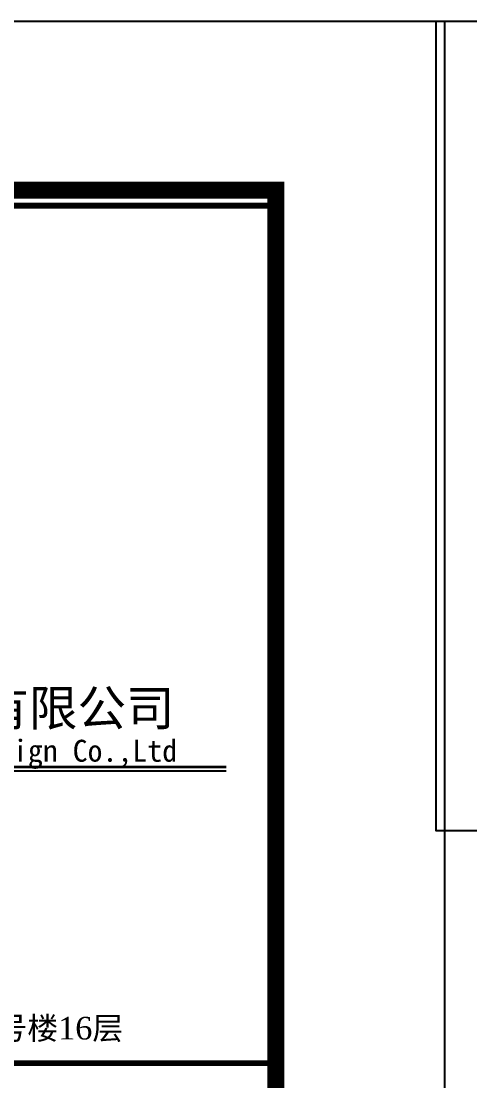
# Model space of a CAD drawing. Extents: x -2746917 to -971774, y -3334247 to -3250358.
# Drawn here: x -1789856 to -1787198, y -3280446 to -3274173 of the extents above; entities that cross this region are included whole.
import ezdxf

# ---------------------------------------------------------------- set-up
doc = ezdxf.new("R2010")
doc.units = 0
doc.header["$LTSCALE"] = 1000
doc.header["$MEASUREMENT"] = 0
doc.layers.get('0').update_dxf_attribs({"linetype": 'CONTINUOUS'})
doc.layers.add('PUB_TEXT', color=7, linetype='CONTINUOUS')
doc.layers.add('PUB_TITLE', color=4, linetype='CONTINUOUS')
doc.layers.add('yichutu', color=7, linetype='CONTINUOUS', true_color=0xffffff, plot=False)
doc.styles.add('-黑体', font='simhei.ttf')
doc.styles.add('GHF', font='times.ttf')

# ---------------------------------------------------------------- blocks, each defined once
blk = doc.blocks.new('yct-743-420-74300-42000-100-2002.0')
at = {"layer": 'yichutu', "color": 7, "true_color": 0xffffff}
blk.add_lwpolyline([(0, 0), (0, 42000), (74300, 42000), (74300, 0)], close=True, dxfattribs=at)
blk = doc.blocks.new('A$C6B365CFD')
at = {"color": 4, "lineweight": 35}
blk.add_line((-2131.9, 20492.3), (2539.8, 20492.3), dxfattribs=at)
at = {"color": 4, "lineweight": -2}
blk.add_line((-2131.9, 20469.8), (2539.8, 20469.8), dxfattribs=at)
at = {"layer": 'PUB_TITLE'}
blk.add_lwpolyline([(-70466.7, -17092.6), (-70466.7, 24907.4), (3833.3, 24907.4), (3833.3, -17092.6)], close=True, dxfattribs=at)
at = {"layer": 'PUB_TITLE', "const_width": 100}
blk.add_lwpolyline([(2833.3, -16092.6), (2833.3, 23907.4), (-69753.4, 23907.4), (-69753.4, -16092.6), (2833.3, -16092.6)], dxfattribs=at)
at = {"layer": 'PUB_TITLE', "color": 4, "const_width": 35.1}
blk.add_lwpolyline([(-2414.4, 18738.3), (2806.7, 18738.3), (2806.7, 23814.9), (-2414.4, 23814.9)], close=True, dxfattribs=at)
at = {"layer": 'PUB_TEXT'}
for s, height, style, p in [('合肥市方正城建规划设计有限公司', 210.912, '-黑体', (-2081.4, 20735.9)), ('Hefei Fangzheng Urban Planning And Design Co.,Ltd', 129.922, '-黑体', (-2081.8, 20523.1)), ('地址：合肥市濉溪路99号众城国际广场1号楼16层', 134.045, 'GHF', (-2050.4, 18878.5))]:
    blk.add_text(s, height=height, dxfattribs=dict(at, style=style)).set_placement(p)

msp = doc.modelspace()

# ---------------------------------------------------------------- linework, layer by layer
at = {"ltscale": 1.5}
msp.add_lwpolyline([(-1787397.98, -3274173.05), (-1781995.02, -3274173.05), (-1781995.02, -3278965.91), (-1787397.98, -3278965.91)], close=True, dxfattribs=at)

# ---------------------------------------------------------------- block references
msp.add_blockref('A$C6B365CFD', (-1791181.27, -3299080.41), dxfattribs=at)
at = {"layer": 'yichutu'}
msp.add_blockref('yct-743-420-74300-42000-100-2002.0', (-1861647.98, -3316173.05), dxfattribs=at)

doc.saveas('drawing.dxf')
